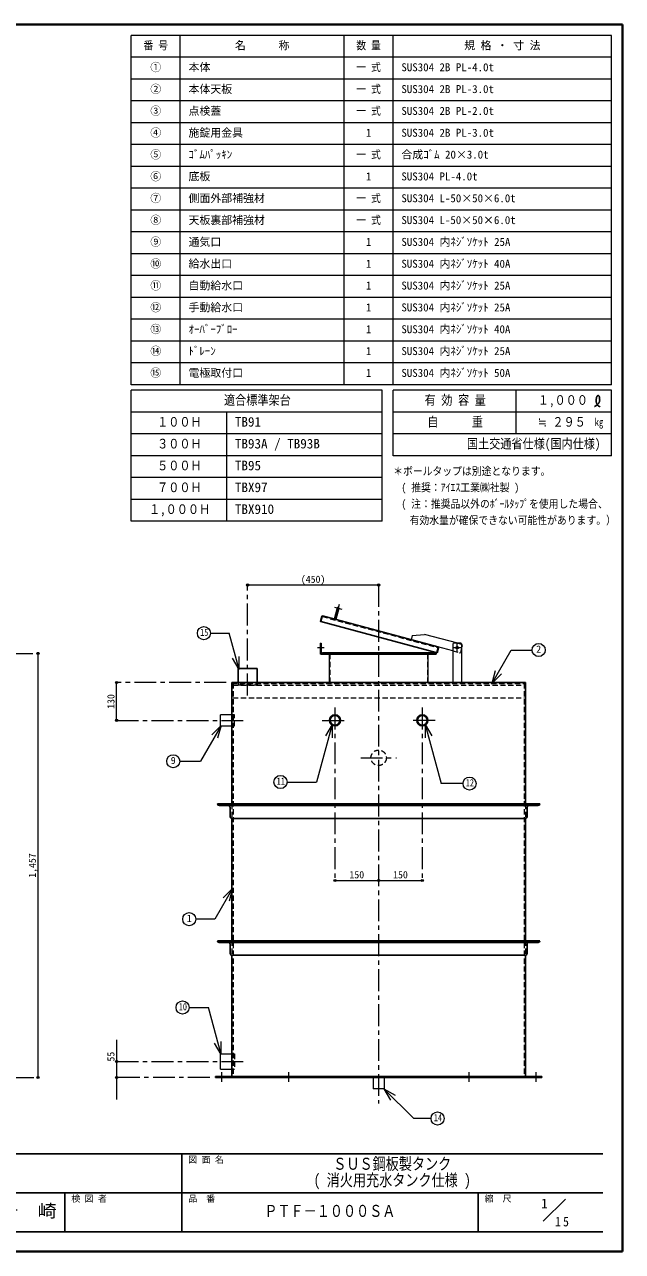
# Model space of a CAD drawing. Units: millimetres at full size, sheet at 1:15. Extents: x -3184 to 2891, y -2037 to 2178.
# Drawn here: x 837 to 2891, y -2037 to 2178 of the extents above; entities that cross this region are included whole.
import ezdxf
from ezdxf.enums import TextEntityAlignment as Align

# ---------------------------------------------------------------- set-up
doc = ezdxf.new("R2010")
doc.units = ezdxf.units.MM
doc.header["$LTSCALE"] = 15
doc.header["$PDMODE"] = 32
doc.header["$PDSIZE"] = 7.5
doc.linetypes.add('CHAIN1', pattern=[8, 5, -1, 1, -1])
doc.linetypes.add('DASHED1', pattern=[1.8, 1.2, -0.6])
doc.layers.add('0-0', color=7, linetype='Continuous', lineweight=18)
doc.styles.add('ＭＳ ゴシック', font='')
doc.styles.get('ＭＳ ゴシック').set_extended_font_data('MS Gothic')

msp = doc.modelspace()

# ---------------------------------------------------------------- linework, layer by layer
at = {"layer": '0-0', "color": 1, "lineweight": 40}
for p, q in [((2890.8, 2177.87), (-3184.2, 2177.87)), ((2890.8, -2037.13), (2890.8, 2177.87)), ((2890.8, -2037.13), (-3184.2, -2037.13))]:
    msp.add_line(p, q, dxfattribs=at)
at = {"layer": '0-0', "color": 3}
for p, q in [((2853.3, 2140.37), (1203.3, 2140.37)), ((1203.3, 940.37), (1203.3, 2140.37)), ((1372.05, 940.37), (1372.05, 2140.37)), ((1934.55, 940.37), (1934.55, 2140.37)), ((2103.3, 940.37), (2103.3, 2140.37)), ((2853.3, 940.37), (2853.3, 2140.37)), ((2853.3, 2065.37), (1203.3, 2065.37)), ((2853.3, 1990.37), (1203.3, 1990.37)), ((2853.3, 1915.37), (1203.3, 1915.37)), ((2853.3, 1840.37), (1203.3, 1840.37)), ((2853.3, 1765.37), (1203.3, 1765.37)), ((2853.3, 1690.37), (1203.3, 1690.37)), ((2853.3, 1615.37), (1203.3, 1615.37)), ((2853.3, 1540.37), (1203.3, 1540.37)), ((2853.3, 1465.37), (1203.3, 1465.37)), ((2853.3, 1390.37), (1203.3, 1390.37)), ((2853.3, 1315.37), (1203.3, 1315.37)), ((2853.3, 1240.37), (1203.3, 1240.37)), ((2853.3, 1165.37), (1203.3, 1165.37)), ((2853.3, 1090.37), (1203.3, 1090.37)), ((2853.3, 1015.37), (1203.3, 1015.37)), ((2853.3, 940.37), (1203.3, 940.37)), ((2065.8, 921.62), (1203.3, 921.62)), ((1203.3, 471.62), (1203.3, 921.62)), ((2065.8, 471.62), (2065.8, 921.62)), ((2103.3, 696.62), (2103.3, 921.62)), ((2853.3, 921.62), (2103.3, 921.62)), ((2525.17, 771.62), (2525.17, 921.62)), ((2853.3, 696.62), (2853.3, 921.62)), ((2065.8, 846.62), (1203.3, 846.62)), ((1531.42, 471.62), (1531.42, 846.62)), ((2853.3, 846.62), (2103.3, 846.62)), ((2065.8, 771.62), (1203.3, 771.62)), ((2853.3, 771.62), (2103.3, 771.62)), ((2065.8, 696.62), (1203.3, 696.62)), ((2853.3, 696.62), (2103.3, 696.62)), ((2065.8, 621.62), (1203.3, 621.62)), ((2065.8, 546.62), (1203.3, 546.62)), ((2065.8, 471.62), (1203.3, 471.62))]:
    msp.add_line(p, q, dxfattribs=at)
at = {"layer": '0-0', "color": 4, "linetype": 'CHAIN1', "lineweight": 9}
for p, q in [((1603.3, -126.63), (1603.3, 252.37)), ((2053.3, 252.37), (2053.3, -1528.63)), ((1901.38, 176.3), (1926.49, 169.58)), ((1917.3, 185.5), (1903.58, 134.3)), ((2323.3, 23.87), (2323.3, 50.87)), ((70.8, 17.37), (883.3, 17.37)), ((1865.8, 36.37), (1842.8, 36.37)), ((2309.8, 37.37), (2336.8, 37.37)), ((1529.3, -82.63), (1153.3, -82.63)), ((1903.3, -168.63), (1903.3, -762.63)), ((2203.3, -168.63), (2203.3, -762.63)), ((1153.3, -212.63), (1593.3, -212.63)), ((1859.3, -212.63), (1947.3, -212.63)), ((2247.3, -212.63), (2159.3, -212.63)), ((1991.8, -341.13), (2114.8, -341.13)), ((1153.3, -1384.63), (1593.3, -1384.63)), ((1513.3, -1420.63), (1513.3, -1454.63)), ((1743.3, -1420.63), (1743.3, -1454.63)), ((2363.3, -1420.63), (2363.3, -1454.63)), ((2593.3, -1420.63), (2593.3, -1454.63)), ((433.3, -1439.63), (883.3, -1439.63)), ((1473.3, -1439.63), (1153.3, -1439.63))]:
    msp.add_line(p, q, dxfattribs=at)
at = {"layer": '0-0', "color": 4, "lineweight": 9}
for p, q in [((2053.3, 252.37), (1603.3, 252.37)), ((1852.8, 52.37), (1855.8, 52.37)), ((1852.8, 52.37), (1852.8, 15.37)), ((1855.8, 52.37), (1855.8, 17.37)), ((2168.75, 78.78), (2164.87, 64.29)), ((2168.75, 78.78), (2211.27, 82.92)), ((2325.27, 52.37), (2211.27, 82.92)), ((2338.77, 48.75), (2338.3, 48.88)), ((2338.3, 35.4), (2340.89, 45.08)), ((883.3, -1439.63), (883.3, 17.37)), ((1855.8, 15.37), (1852.8, 15.37)), ((1883.8, 14.37), (1883.8, -82.63)), ((2222.8, 14.37), (2222.8, -82.63)), ((2308.3, 25.86), (2257.11, 39.57)), ((1153.3, -212.63), (1153.3, -82.63)), ((1153.3, -1309.63), (1153.3, -1514.63))]:
    msp.add_line(p, q, dxfattribs=at)
at = {"layer": '0-0'}
for p, q in [((1911.04, 173.72), (1900.69, 135.08)), ((1916.84, 172.16), (1906.48, 133.53)), ((1475.67, 87.04), (1540.21, 87.04)), ((1573.81, -38.35), (1540.21, 87.04)), ((2308.3, 49.37), (2308.3, -82.63)), ((2335.3, 52.37), (2311.3, 52.37)), ((2338.3, 49.37), (2338.3, -82.63)), ((1573.81, -38.35), (1551.31, 0.62)), ((1573.81, -38.35), (1573.81, 6.65)), ((1855.8, 17.37), (1855.8, 15.37)), ((1855.8, 17.37), (2250.8, 17.37)), ((1855.8, 15.37), (2250.8, 15.37)), ((1860.8, 17.37), (1860.8, 20.37)), ((1860.8, 20.37), (2245.8, 20.37)), ((2245.8, 17.37), (2245.8, 20.37)), ((2250.8, 17.37), (2250.8, 15.37)), ((2443.45, -84.26), (2455.09, -40.79)), ((2443.45, -84.26), (2475.27, -52.44)), ((1510.3, -231.63), (1510.3, -193.63)), ((1549.3, -193.63), (1510.3, -193.63)), ((1511.94, -230.69), (1441.22, -353.17)), ((1511.94, -230.69), (1480.12, -262.51)), ((1511.94, -230.69), (1500.29, -274.15)), ((1510.3, -231.63), (1549.3, -231.63)), ((1893.2, -227.21), (1840.36, -424.4)), ((1893.2, -227.21), (1870.7, -266.18)), ((1893.2, -227.21), (1893.2, -272.21)), ((2213.4, -227.21), (2213.4, -272.21)), ((2213.4, -227.21), (2235.9, -266.18)), ((2213.4, -227.21), (2267.66, -429.71)), ((1370.18, -353.17), (1441.22, -353.17)), ((1738.7, -424.4), (1840.36, -424.4)), ((2343.21, -429.71), (2267.66, -429.71)), ((1551.39, -790.32), (1490.57, -895.65)), ((1551.39, -790.32), (1519.57, -822.14)), ((1551.39, -790.32), (1539.74, -833.78)), ((1490.57, -895.65), (1425.21, -895.65)), ((1402.34, -1199.16), (1469.11, -1199.16)), ((1512.39, -1360.67), (1469.11, -1199.16)), ((1512.39, -1360.67), (1489.89, -1321.69)), ((1512.39, -1360.67), (1512.39, -1315.67)), ((1510.3, -1411.13), (1549.3, -1411.13)), ((2034.3, -1439.63), (2034.3, -1478.63)), ((2072.3, -1439.63), (2072.3, -1478.63)), ((2072.3, -1478.63), (2034.3, -1478.63)), ((2071.59, -1477.91), (2110.56, -1500.41)), ((2071.59, -1477.91), (2094.09, -1516.88)), ((2071.59, -1477.91), (2174, -1580.31)), ((2233.4, -1580.31), (2174, -1580.31)), ((2618.97, -1932.89), (2694.73, -1857.13))]:
    msp.add_line(p, q, dxfattribs=at)
at = {"layer": '0-0', "linetype": 'DASHED1'}
for p, q in [((1859.34, 143.05), (1854.94, 126.63)), ((1860.57, 143.76), (2255.63, 37.9)), ((2256.34, 36.68), (2251.94, 20.26)), ((1635.8, -82.63), (1635.8, -90.63)), ((1549.3, -85.63), (2557.3, -85.63)), ((1553.3, -85.63), (1553.3, -1435.63)), ((2553.3, -85.63), (2553.3, -1435.63)), ((1549.3, -499.63), (1549.3, -549.63)), ((2557.3, -499.63), (2557.3, -549.63)), ((1549.3, -969.63), (1549.3, -1019.63)), ((2557.3, -969.63), (2557.3, -1019.63)), ((1736.3, -1435.63), (1736.3, -1439.63)), ((1750.3, -1435.63), (1750.3, -1439.63)), ((2356.3, -1435.63), (2356.3, -1439.63)), ((2370.3, -1435.63), (2370.3, -1439.63))]:
    msp.add_line(p, q, dxfattribs=at)
at = {"layer": '0-0', "color": 5, "lineweight": 25}
for p, q in [((1854.94, 126.63), (2253.87, 19.74)), ((1860.12, 145.95), (2257.11, 39.57)), ((2258.53, 37.13), (2253.87, 19.74)), ((1635.8, -82.63), (1635.8, -34.63)), ((1549.3, -82.63), (2557.3, -82.63)), ((1549.3, -82.63), (1549.3, -499.63)), ((2557.3, -82.63), (2557.3, -499.63)), ((2607.3, -499.63), (1499.3, -499.63)), ((2601.3, -505.63), (1505.3, -505.63)), ((1543.3, -543.63), (1543.3, -511.63)), ((2563.3, -543.63), (2563.3, -511.63)), ((1549.3, -549.63), (2557.3, -549.63)), ((1549.3, -549.63), (1549.3, -969.63)), ((2557.3, -550.13), (2557.3, -969.63)), ((2607.3, -969.63), (1499.3, -969.63)), ((2601.3, -975.63), (1505.3, -975.63)), ((1543.3, -1013.63), (1543.3, -981.63)), ((2563.3, -1013.63), (2563.3, -981.63)), ((1549.3, -1019.63), (2557.3, -1019.63)), ((1549.3, -1019.63), (1549.3, -1435.63)), ((2557.3, -1019.63), (2557.3, -1435.63)), ((1493.3, -1435.63), (2613.3, -1435.63)), ((1493.3, -1435.63), (1493.3, -1439.63)), ((1493.3, -1439.63), (2613.3, -1439.63)), ((2613.3, -1435.63), (2613.3, -1439.63))]:
    msp.add_line(p, q, dxfattribs=at)
at = {"layer": '0-0', "color": 4, "linetype": 'DASHED1', "lineweight": 9}
for p, q in [((1861.81, 145.5), (1861.29, 143.56)), ((1870.98, 143.04), (1870.47, 141.11)), ((1855.8, 42.37), (1852.8, 42.37)), ((2325.27, 52.37), (2338.3, 48.88)), ((1855.8, 30.37), (1852.8, 30.37)), ((1880.8, 17.37), (1880.8, 20.37)), ((1885.8, 15.37), (1885.8, -85.63)), ((2220.8, 15.37), (2220.8, -85.63)), ((2225.8, 17.37), (2225.8, 20.37)), ((2308.3, 25.86), (2331.01, 19.78)), ((2338.3, 35.4), (2334.68, 21.9)), ((1553.3, -91.63), (2553.3, -91.63)), ((1553.3, -135.63), (2553.3, -135.63)), ((1549.3, -1358.13), (1558.3, -1358.13)), ((1558.3, -1358.13), (1558.3, -1411.13)), ((1549.3, -1411.13), (1558.3, -1411.13)), ((1506.3, -1435.63), (1506.3, -1439.63)), ((1520.3, -1435.63), (1520.3, -1439.63)), ((2034.3, -1439.63), (2034.3, -1435.63)), ((2072.3, -1439.63), (2072.3, -1435.63)), ((2586.3, -1435.63), (2586.3, -1439.63)), ((2600.3, -1435.63), (2600.3, -1439.63))]:
    msp.add_line(p, q, dxfattribs=at)
at = {"layer": '0-0', "color": 6, "lineweight": 25}
for p, q in [((-3116.7, -1701.77), (2823.3, -1701.77)), ((1376.87, -1969.63), (1376.87, -1701.77)), ((2823.3, -1835.7), (-230.27, -1835.7)), ((975.08, -1969.63), (975.08, -1835.7)), ((2394.73, -1969.63), (2394.73, -1835.7)), ((2823.3, -1969.63), (-3116.7, -1969.63))]:
    msp.add_line(p, q, dxfattribs=at)
at = {"layer": '0-0', "color": 5, "lineweight": 25}
for points in [[(2794.81, 865.55), (2795.79, 866.11), (2797.47, 867.09), (2799.14, 868.1), (2800.78, 869.14), (2802.39, 870.24), (2803.96, 871.41), (2804.84, 872.12), (2805.49, 872.68), (2806.58, 873.69), (2807.6, 874.74), (2808.56, 875.86), (2809.43, 877.04), (2810.2, 878.28), (2810.6, 879.03), (2810.88, 879.64), (2811.31, 880.72), (2811.66, 881.83), (2811.95, 882.96), (2812.17, 884.11), (2812.34, 885.27), (2812.41, 885.94), (2812.46, 886.63), (2812.51, 887.83), (2812.52, 889.02), (2812.5, 890.22), (2812.47, 891.42), (2812.43, 892.63), (2812.41, 893.34), (2812.39, 894.08), (2812.34, 895.37), (2812.23, 896.64), (2812.03, 897.89), (2811.69, 899.1), (2811.17, 900.26), (2810.76, 900.9), (2810.5, 901.24), (2810, 901.8), (2809.44, 902.3), (2808.83, 902.71)], [(2808.83, 902.71), (2808.19, 903.01), (2807.53, 903.18), (2807.14, 903.2), (2806.82, 903.18), (2806.27, 903.06), (2805.74, 902.85), (2805.22, 902.56), (2804.73, 902.21), (2804.27, 901.81), (2804.02, 901.56), (2803.67, 901.17), (2803.16, 900.46), (2802.73, 899.71), (2802.37, 898.92), (2802.08, 898.11), (2801.84, 897.28), (2801.72, 896.79), (2801.58, 896.18), (2801.4, 895.12), (2801.25, 894.06), (2801.13, 892.99), (2801.03, 891.91), (2800.95, 890.84), (2800.89, 890.21), (2800.83, 889.47), (2800.72, 888.18), (2800.64, 886.89), (2800.58, 885.61), (2800.58, 884.33), (2800.65, 883.06), (2800.73, 882.32), (2800.82, 881.68), (2801.04, 880.59), (2801.32, 879.51), (2801.65, 878.44), (2802.03, 877.38), (2802.45, 876.34), (2802.7, 875.74), (2802.89, 875.31)], [(2802.89, 875.31), (2803.24, 874.58), (2803.59, 873.85), (2803.97, 873.14), (2804.35, 872.42), (2804.76, 871.71), (2805.01, 871.3), (2805.3, 870.82), (2805.83, 870.01), (2806.39, 869.23), (2806.99, 868.48), (2807.65, 867.79), (2808.35, 867.18), (2808.79, 866.86), (2809.16, 866.62), (2809.84, 866.26), (2810.54, 865.95), (2811.27, 865.67), (2812.02, 865.42), (2812.78, 865.19), (2813.23, 865.05)], [(1857.67, 144.54), (1853.01, 127.15), (1854.94, 126.63)], [(1570.8, -82.63), (1570.8, -34.63), (1635.8, -34.63)]]:
    msp.add_lwpolyline(points, dxfattribs=at)
at = {"layer": '0-0'}
for points in [[(2443.45, -84.26), (2508.91, 29.12), (2580.4, 29.12)], [(1510.3, -1411.13), (1510.3, -1358.13), (1549.3, -1358.13)]]:
    msp.add_lwpolyline(points, dxfattribs=at)
at = {"layer": '0-0', "linetype": 'DASHED1'}
msp.add_lwpolyline([(1570.8, -82.63), (1570.8, -90.63), (1635.8, -90.63)], dxfattribs=at)
at = {"layer": '0-0', "color": 4, "linetype": 'DASHED1', "lineweight": 9}
msp.add_lwpolyline([(1549.3, -231.63), (1558.3, -231.63), (1558.3, -193.63), (1549.3, -193.63)], dxfattribs=at)
at = {"layer": '0-0', "color": 4, "lineweight": 9}
msp.add_lwpolyline([(1903.3, -762.63), (2053.3, -762.63), (2203.3, -762.63)], dxfattribs=at)
at = {"layer": '0-0'}
for centre, radius in [((1453.17, 87.04), 22.5), ((2602.9, 29.12), 22.5), ((2323.3, 37.37), 4.5), ((1347.68, -353.17), 22.5), ((1716.2, -424.4), 22.5), ((2365.71, -429.71), 22.5), ((1402.71, -895.65), 22.5), ((1379.84, -1199.16), 22.5), ((2255.9, -1580.31), 22.5)]:
    msp.add_circle(centre, radius, dxfattribs=at)
at = {"layer": '0-0', "color": 5, "lineweight": 25}
for centre, radius in [((1903.3, -212.63), 19), ((1903.3, -212.63), 17), ((2203.3, -212.63), 19), ((2203.3, -212.63), 17)]:
    msp.add_circle(centre, radius, dxfattribs=at)
at = {"layer": '0-0', "color": 4, "linetype": 'DASHED1', "lineweight": 9}
msp.add_circle((2053.3, -341.13), 26.5, dxfattribs=at)
for centre, radius, start, end in [((1913.94, 172.94), 3, 165, 345), ((1883.8, 15.37), 2, 0, 90), ((2222.8, 15.37), 2, 90, 180), ((2331.78, 22.67), 3, 255, 345)]:
    msp.add_arc(centre, radius, start, end, dxfattribs=at)
at = {"layer": '0-0'}
for centre, start, end in [((1913.94, 172.94), 345, 165), ((2311.3, 49.37), 90, 180), ((2335.3, 49.37), 0, 90)]:
    msp.add_arc(centre, 3, start, end, dxfattribs=at)
at = {"layer": '0-0', "color": 5, "lineweight": 25}
for centre, radius, start, end in [((1859.6, 144.02), 2, 75, 165), ((2256.6, 37.64), 2, 345, 75), ((1505.3, -499.63), 6, 180, 270), ((1537.3, -511.63), 6, 0, 90), ((2569.3, -511.63), 6, 90, 180), ((2601.3, -499.63), 6, 270, 0), ((1549.3, -543.63), 6, 180, 270), ((2557.3, -543.63), 6, 270, 0), ((1505.3, -969.63), 6, 180, 270), ((1537.3, -981.63), 6, 0, 90), ((2569.3, -981.63), 6, 90, 180), ((2601.3, -969.63), 6, 270, 0), ((1549.3, -1013.63), 6, 180, 270), ((2557.3, -1013.63), 6, 270, 0)]:
    msp.add_arc(centre, radius, start, end, dxfattribs=at)
at = {"layer": '0-0', "linetype": 'DASHED1'}
for centre, start, end in [((1860.31, 142.79), 75, 165), ((2255.37, 36.94), 345, 75)]:
    msp.add_arc(centre, 1, start, end, dxfattribs=at)
at = {"layer": '0-0', "color": 4, "lineweight": 9}
for centre, radius, start, end in [((2338, 45.86), 3, 345, 75), ((1882.8, 14.37), 1, 0, 90), ((2223.8, 14.37), 1, 90, 180)]:
    msp.add_arc(centre, radius, start, end, dxfattribs=at)
at = {"layer": '0-0', "color": 1}
for p in [(1603.3, 252.37), (2053.3, 252.37), (883.3, 17.37), (1153.3, -82.63), (1153.3, -212.63), (1903.3, -762.63), (2053.3, -762.63), (2203.3, -762.63), (1153.3, -1384.63), (883.3, -1439.63), (1153.3, -1439.63)]:
    msp.add_point(p, dxfattribs=at)

# ---------------------------------------------------------------- texts
at = {"layer": '0-0', "style": 'ＭＳ ゴシック'}
for s, height, width, p in [('番 号', 27.49, 0.9, (1245.49, 2084.12)), ('数 量', 27.49, 0.9, (1976.74, 2084.12)), ('一 式', 27.49, 0.9, (1976.74, 2009.12)), ('一 式', 27.49, 0.9, (1976.74, 1934.12)), ('一 式', 27.49, 0.9, (1976.74, 1859.12)), ('一 式', 27.49, 0.9, (1976.74, 1709.12)), ('一 式', 27.49, 0.9, (1976.74, 1559.12)), ('一 式', 27.49, 0.9, (1976.74, 1484.12)), ('適合標準架台', 32.99, 0.85, (1522.05, 861.62)), ('有 効 容 量', 32.99, 0.85, (2211.11, 861.62)), ('１,０００', 32.99, 0.85, (2600.17, 861.62)), ('１００Ｈ', 32.99, 0.85, (1292.36, 786.62)), ('自\u3000\u3000\u3000重', 32.99, 0.85, (2220.49, 786.62)), ('≒ ２９５', 32.99, 0.85, (2600.17, 786.62)), ('kg', 27.49, 0.8, (2795.17, 790.37)), ('国土交通省仕様(国内仕様)', 32.99, 0.85, (2356.42, 711.62)), ('３００Ｈ', 32.99, 0.85, (1292.36, 711.62)), ('５００Ｈ', 32.99, 0.85, (1292.36, 636.62)), ('＊ボールタップは別途となります。', 27.49, 0.9, (2103.3, 621.62)), ('７００Ｈ', 32.99, 0.85, (1292.36, 561.62)), ('( 推奨：ｱｲｴｽ工業㈱社製 )', 27.49, 0.9, (2131.42, 565.37)), ('( 注：推奨品以外のﾎﾞｰﾙﾀｯﾌﾟを使用した場合、', 27.49, 0.9, (2131.42, 509.12)), ('１,０００Ｈ', 32.99, 0.85, (1264.24, 486.62)), ('有効水量が確保できない可能性があります。）', 27.49, 0.9, (2159.55, 452.87)), ('15', 24.74, 0.8, (1440.05, 70.16)), ('11', 24.74, 0.8, (1703.07, -441.27)), ('12', 24.74, 0.8, (2352.59, -446.58)), ('10', 24.74, 0.8, (1366.71, -1216.04)), ('14', 24.74, 0.8, (2242.78, -1597.19)), ('ＳＵＳ鋼板製タンク', 41.24, 0.8, (1897.58, -1768.74)), ('( 消火用充水タンク仕様 )', 41.24, 0.8, (1830.08, -1824.99)), ('千\u3000崎', 43.99, 1.1, (750.08, -1932.67)), ('ＰＴＦ－１０００ＳＡ', 41.24, 0.8, (1660.8, -1930.79))]:
    msp.add_text(s, height=height, dxfattribs=dict(at, width=width)).set_placement(p, align=Align.BOTTOM_LEFT)
for s, height, p in [('名\u3000\u3000\u3000称', 27.49, (1559.55, 2084.12)), ('規 格 ・ 寸 法', 27.49, (2347.05, 2084.12)), ('①', 27.49, (1268.92, 2009.12)), ('本体', 27.49, (1400.17, 2009.12)), ('SUS304 2B PL-4.0t', 27.49, (2131.42, 2009.12)), ('②', 27.49, (1268.92, 1934.12)), ('本体天板', 27.49, (1400.17, 1934.12)), ('SUS304 2B PL-3.0t', 27.49, (2131.42, 1934.12)), ('③', 27.49, (1268.92, 1859.12)), ('点検蓋', 27.49, (1400.17, 1859.12)), ('SUS304 2B PL-2.0t', 27.49, (2131.42, 1859.12)), ('④', 27.49, (1268.92, 1784.12)), ('施錠用金具', 27.49, (1400.17, 1784.12)), ('1', 27.49, (2009.55, 1784.12)), ('SUS304 2B PL-3.0t', 27.49, (2131.42, 1784.12)), ('⑤', 27.49, (1268.92, 1709.12)), ('ｺﾞﾑﾊﾟｯｷﾝ', 27.49, (1400.17, 1709.12)), ('合成ｺﾞﾑ 20×3.0t', 27.49, (2131.42, 1709.12)), ('⑥', 27.49, (1268.92, 1634.12)), ('底板', 27.49, (1400.17, 1634.12)), ('1', 27.49, (2009.55, 1634.12)), ('SUS304 PL-4.0t', 27.49, (2131.42, 1634.12)), ('⑦', 27.49, (1268.92, 1559.12)), ('側面外部補強材', 27.49, (1400.17, 1559.12)), ('SUS304 L-50×50×6.0t', 27.49, (2131.42, 1559.12)), ('⑧', 27.49, (1268.92, 1484.12)), ('天板裏部補強材', 27.49, (1400.17, 1484.12)), ('SUS304 L-50×50×6.0t', 27.49, (2131.42, 1484.12)), ('⑨', 27.49, (1268.92, 1409.12)), ('通気口', 27.49, (1400.17, 1409.12)), ('1', 27.49, (2009.55, 1409.12)), ('SUS304 内ﾈｼﾞｿｹｯﾄ 25A', 27.49, (2131.42, 1409.12)), ('⑩', 27.49, (1268.92, 1334.12)), ('給水出口', 27.49, (1400.17, 1334.12)), ('1', 27.49, (2009.55, 1334.12)), ('SUS304 内ﾈｼﾞｿｹｯﾄ 40A', 27.49, (2131.42, 1334.12)), ('⑪', 27.49, (1268.92, 1259.12)), ('自動給水口', 27.49, (1400.17, 1259.12)), ('1', 27.49, (2009.55, 1259.12)), ('SUS304 内ﾈｼﾞｿｹｯﾄ 25A', 27.49, (2131.42, 1259.12)), ('⑫', 27.49, (1268.92, 1184.12)), ('手動給水口', 27.49, (1400.17, 1184.12)), ('SUS304 内ﾈｼﾞｿｹｯﾄ 25A', 27.49, (2131.42, 1184.12)), ('1', 27.49, (2009.55, 1184.12)), ('⑬', 27.49, (1268.92, 1109.12)), ('ｵｰﾊﾞｰﾌﾞﾛｰ', 27.49, (1400.17, 1109.12)), ('1', 27.49, (2009.55, 1109.12)), ('SUS304 内ﾈｼﾞｿｹｯﾄ 40A', 27.49, (2131.42, 1109.12)), ('⑭', 27.49, (1268.92, 1034.12)), ('ﾄﾞﾚｰﾝ', 27.49, (1400.17, 1034.12)), ('1', 27.49, (2009.55, 1034.12)), ('SUS304 内ﾈｼﾞｿｹｯﾄ 25A', 27.49, (2131.42, 1034.12)), ('⑮', 27.49, (1268.92, 959.12)), ('電極取付口', 27.49, (1400.17, 959.12)), ('1', 27.49, (2009.55, 959.12)), ('SUS304 内ﾈｼﾞｿｹｯﾄ 50A', 27.49, (2131.42, 959.12)), ('TB91', 32.99, (1559.55, 786.62)), ('TB93A / TB93B', 32.99, (1559.55, 711.62)), ('TB95', 32.99, (1559.55, 636.62)), ('TBX97', 32.99, (1559.55, 561.62)), ('TBX910', 32.99, (1559.55, 486.62)), ('(450)', 24.74, (1786.11, 252.37)), ('2', 24.74, (2594.46, 12.24)), ('9', 24.74, (1339.24, -370.05)), ('150', 24.74, (1952.99, -762.63)), ('150', 24.74, (2102.99, -762.63)), ('1', 24.74, (1394.27, -912.53)), ('図 面 名', 21.99, (1399.37, -1739.27)), ('検 図 者', 21.99, (997.58, -1873.2)), ('品\u3000番', 21.99, (1399.37, -1873.2)), ('縮\u3000尺', 21.99, (2417.23, -1873.2)), ('1', 32.99, (2611.35, -1898.42))]:
    msp.add_text(s, height=height, dxfattribs=at).set_placement(p, align=Align.BOTTOM_LEFT)
for s, p in [('130', (1153.3, -172.94)), ('1,457', (883.3, -753.32)), ('55', (1153.3, -1384.63))]:
    msp.add_text(s, height=24.74, rotation=90, dxfattribs=at).set_placement(p, align=Align.BOTTOM_LEFT)
at = {"layer": '0-0', "insert": (2659.3, -1951.48), "char_height": 32.99, "attachment_point": 7, "style": 'ＭＳ ゴシック'}
msp.add_mtext('\\T1.36;\\W0.9;15', dxfattribs=at)

doc.saveas('drawing.dxf')
